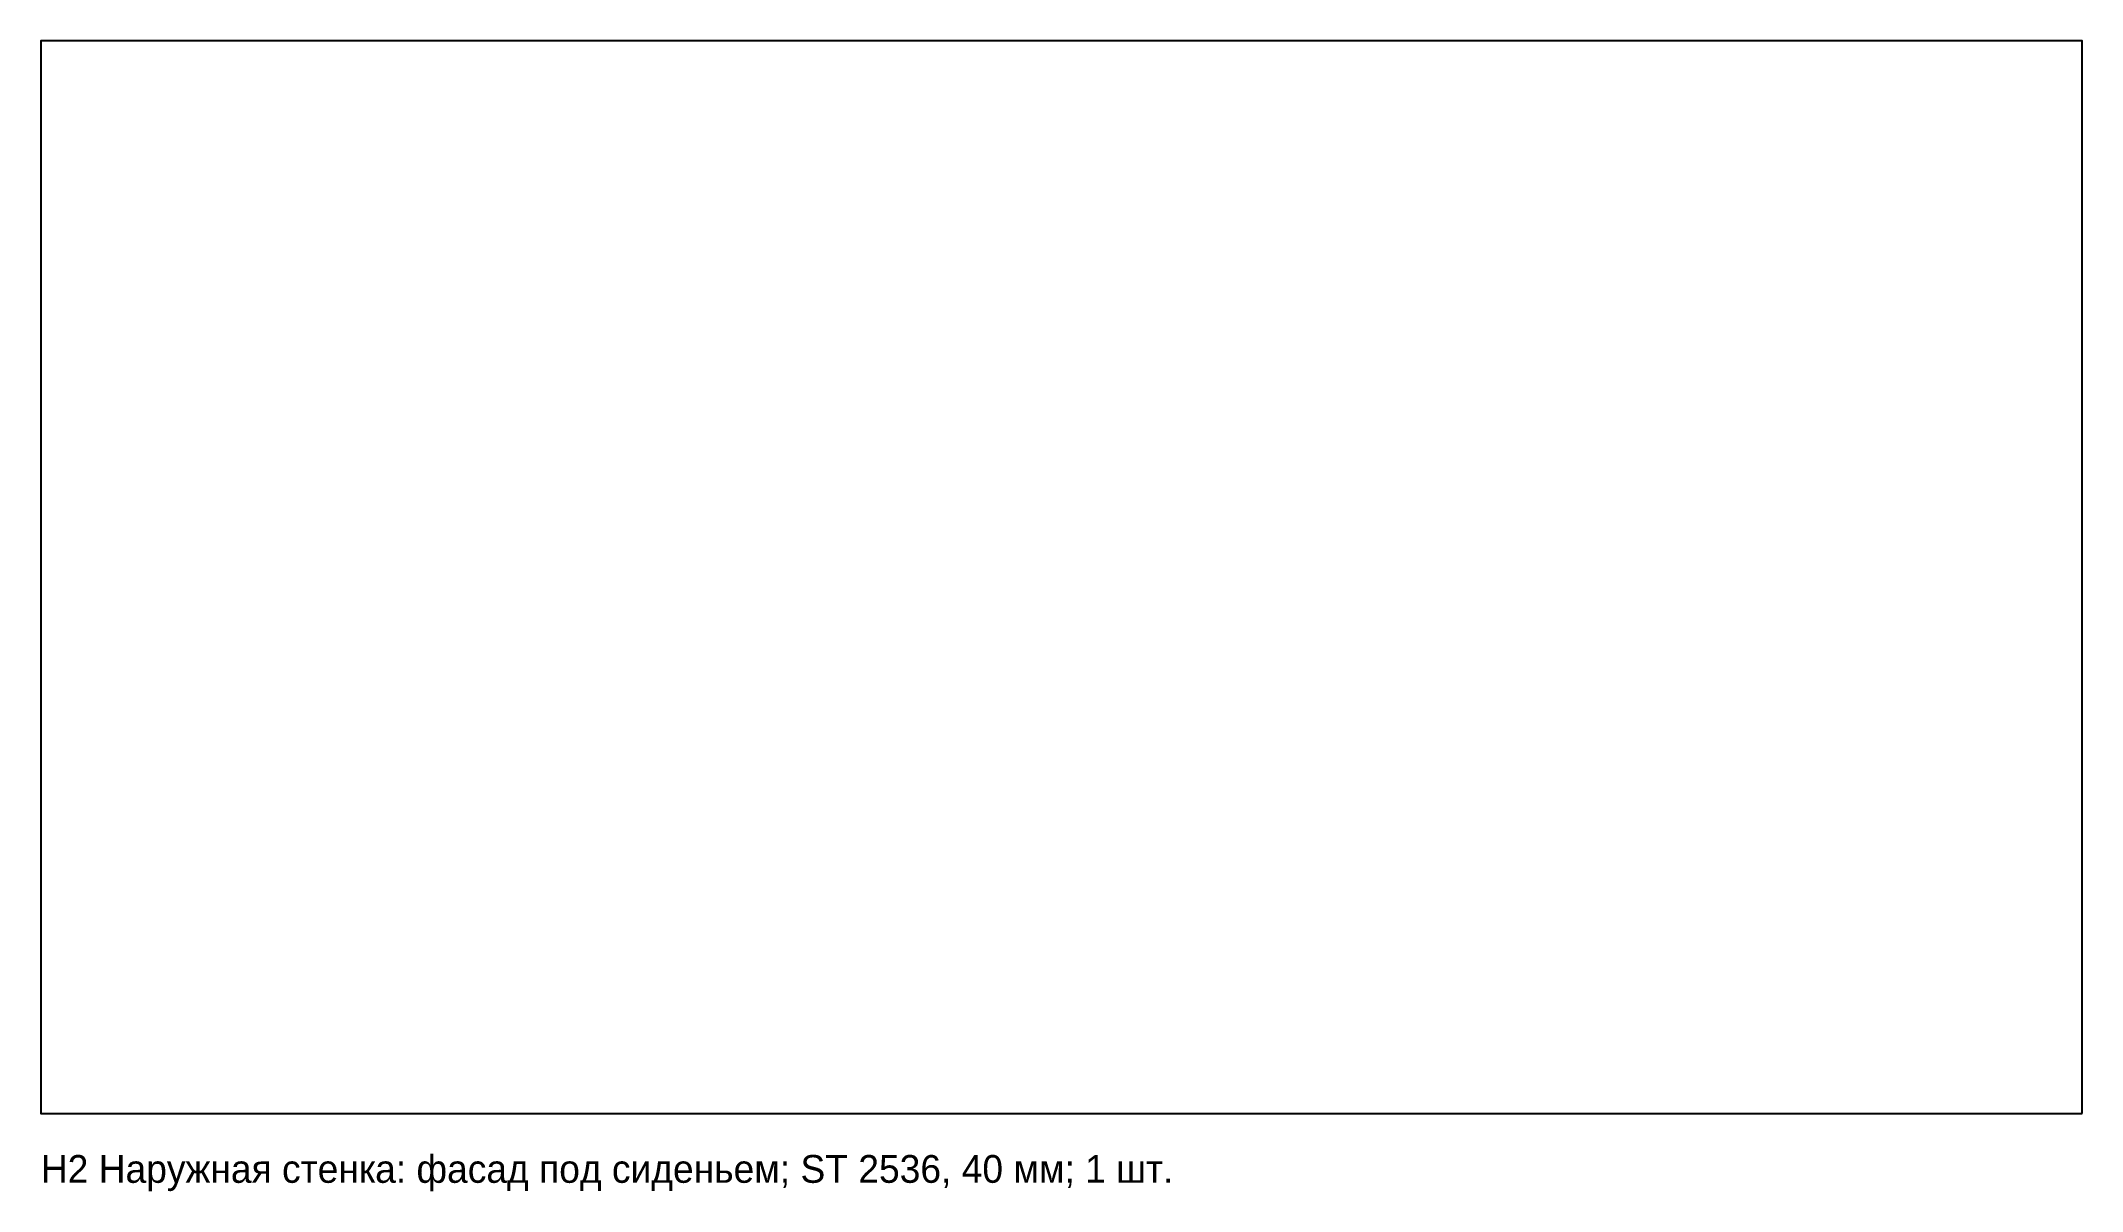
# Model space of a CAD drawing. Header units: millimetres. Extents: x 0 to 734, y -28 to 386.
import ezdxf

# ---------------------------------------------------------------- set-up
doc = ezdxf.new("R2010")
doc.units = ezdxf.units.MM
doc.layers.add('CUT_OUT', color=7, linetype='Continuous')
doc.layers.add('TEXT', color=8, linetype='Continuous')

msp = doc.modelspace()

# ---------------------------------------------------------------- linework, layer by layer
at = {"layer": 'CUT_OUT'}
msp.add_lwpolyline([(734.11, 0), (734.11, 385.98), (0, 385.98), (0, 0), (734.11, 0)], close=True, dxfattribs=at)

# ---------------------------------------------------------------- texts
at = {"layer": 'TEXT'}
msp.add_text('Н2 Наружная стенка: фасад под сиденьем; ST 2536, 40 мм; 1 шт.', height=10, dxfattribs=at).set_placement((0, -25))

doc.saveas('drawing.dxf')
